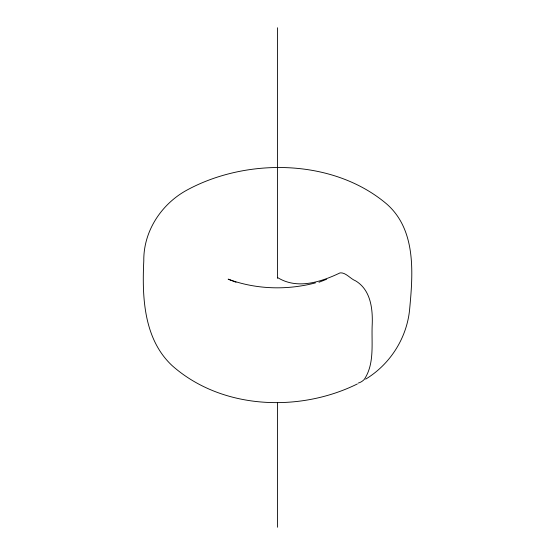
<?xml version="1.0" encoding="UTF-8"?>
<svg xmlns="http://www.w3.org/2000/svg" width="555" height="555" viewBox="0 0 555 555"><rect width="100%" height="100%" fill="white"/><g stroke="black" fill="none" stroke-linecap="round" stroke-linejoin="round"><path stroke-width="0.83" d="M365.655 379.148C389.943 364.427 406.6 338.453 409.548 310.183C412.906 274.468 416.75 230.339 386.717 204.011C333.388 158.744 247.509 157.44 187.465 189.817C161.567 203.65 143.356 231.137 143.794 260.899C141.99 297.119 143.724 339.188 172.23 365.71C221.84 409.646 299.506 412.594 357.399 383.914M318.993 282.252L326.527 279.283M358.322 383.068L360.063 382.423A38.135 22.02 60 0 0 364.288 379.384C374.944 363.379 371.274 342.601 372.225 324.356C372.821 308.448 370.567 289.682 355.464 280.774C350.406 278.874 345.709 272.2 340.055 272.887C320.915 282.016 297.175 289.828 277.5 277.5M315.476 282.877C286.914 290.383 255.904 289.502 228.154 279.158L236.007 282.252M277.5 27.75L277.5 278.367M277.5 402.375L277.5 527.25"/></g></svg>
